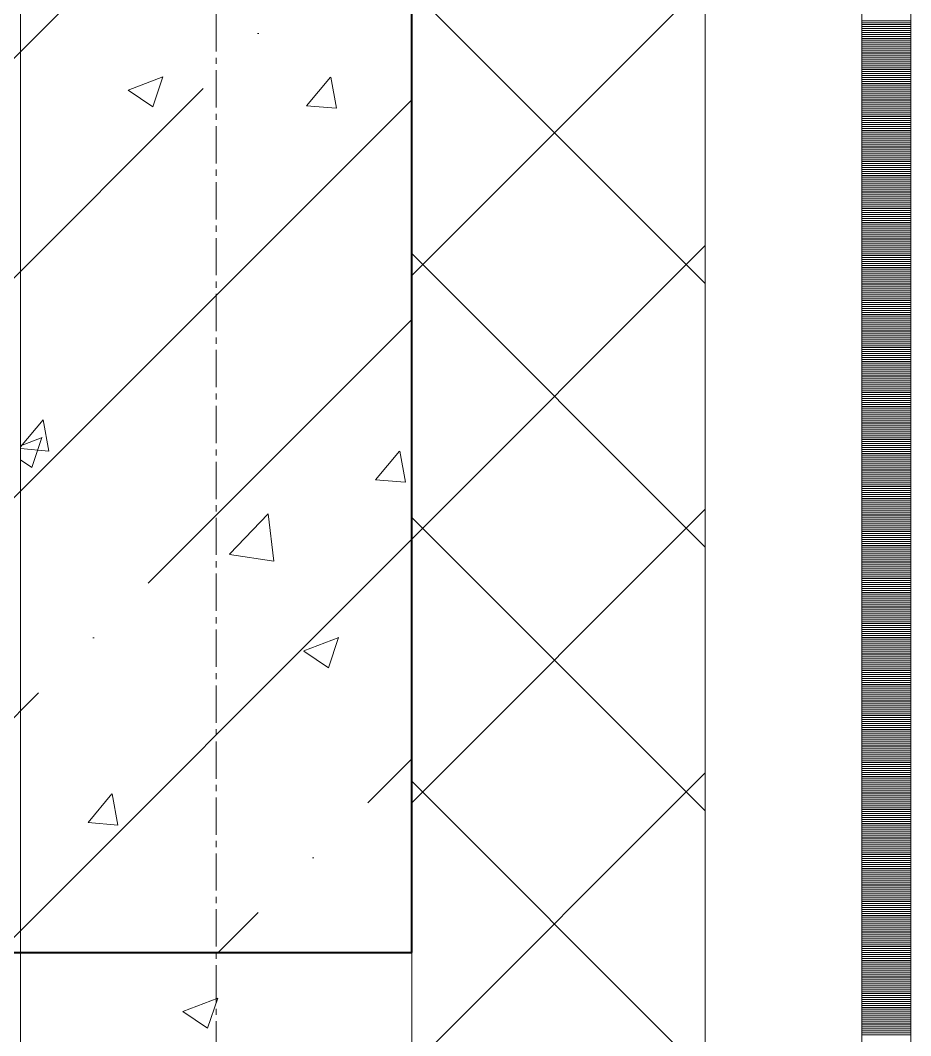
# Model space of a CAD drawing. Header units: millimetres. Extents: x 470010 to 1231400, y -134005 to 421770.
# Drawn here: x 529004 to 529460, y -73078 to -72560 of the extents above; entities that cross this region are included whole.
import ezdxf

# ---------------------------------------------------------------- set-up
doc = ezdxf.new("R2010")
doc.units = ezdxf.units.MM
doc.linetypes.add('CENTER2', pattern=[28.575, 19.05, -3.175, 3.175, -3.175])
doc.linetypes.add('HIDDEN2', pattern=[4.7625, 3.175, -1.5875])
for name, color, linetype, lineweight in [('АР_Колонны', 70, 'Continuous', 30), ('АР_Стены ЖБ', 7, 'Continuous', 35), ('АР_Стены ПЕНОблок', 52, 'Continuous', 20), ('АР_Тонкая', 254, 'Continuous', 5), ('АР_Утеплитель', 31, 'Continuous', 0), ('АР_Штриховка', 8, 'Continuous', 0)]:
    doc.layers.add(name, color=color, linetype=linetype, lineweight=lineweight)
doc.layers.add('АР_Оси_РД_100', color=7, linetype='Continuous', lineweight=0, true_color=0x525252)

msp = doc.modelspace()

# ---------------------------------------------------------------- hatches: boundary and pattern name
at = {"layer": 'АР_Штриховка', "linetype": 'Continuous', "lineweight": 5, "true_color": 0x000000}
h = msp.add_hatch(dxfattribs=at)
h.set_pattern_fill('ANSI35', color=18, scale=25, style=0)
h.set_pattern_definition([(45, (509004.53, -133435.88), (-112.2532, 112.2532), []), (45, (509116.79, -133435.88), (-112.2532, 112.2532), [198.4375, -39.6875, 0, -39.6875])])
h.paths.add_polyline_path([(529204.532, -71835.876), (528984.532, -71835.876), (528984.532, -73035.876), (529204.532, -73035.876)], flags=0)

# ---------------------------------------------------------------- linework, layer by layer
at = {"layer": 'АР_Колонны', "color": 18, "linetype": 'HIDDEN2', "lineweight": 25, "true_color": 0x000000}
for p, q in [((529204.532, -71835.876), (529204.532, -73035.876)), ((529204.532, -73035.876), (528984.532, -73035.876))]:
    msp.add_line(p, q, dxfattribs=at)
at = {"layer": 'АР_Колонны', "color": 18, "linetype": 'Continuous', "lineweight": 30, "true_color": 0x000000}
for p, q in [((529204.532, -73035.876), (529204.532, -71835.876)), ((528984.532, -73035.876), (529204.532, -73035.876))]:
    msp.add_line(p, q, dxfattribs=at)
at = {"layer": 'АР_Оси_РД_100', "linetype": 'CENTER2'}
msp.add_line((529104.533, -97435.876), (529104.533, -61707.197), dxfattribs=at)
at = {"layer": 'АР_Стены ЖБ', "color": 18, "linetype": 'Continuous', "lineweight": 40, "true_color": 0x000000}
for p, q in [((529204.532, -73035.876), (529204.532, -71835.876)), ((528984.532, -73035.876), (529204.532, -73035.876))]:
    msp.add_line(p, q, dxfattribs=at)
at = {"layer": 'АР_Стены ПЕНОблок', "color": 18, "linetype": 'Continuous', "lineweight": 20, "true_color": 0x000000}
for p, q in [((529004.532, -71735.876), (529004.532, -81935.876)), ((529204.532, -81935.876), (529204.532, -71735.876))]:
    msp.add_line(p, q, dxfattribs=at)
at = {"layer": 'АР_Тонкая', "color": 18, "linetype": 'Continuous', "lineweight": 5, "true_color": 0x000000}
for p, q in [((529354.532, -71735.876), (529354.532, -81935.876)), ((529434.532, -81935.876), (529434.532, -71735.876)), ((529434.532, -71735.876), (529434.532, -81935.876)), ((529459.532, -81935.876), (529459.532, -71735.876))]:
    msp.add_line(p, q, dxfattribs=at)
at = {"layer": 'АР_Утеплитель', "color": 18, "linetype": 'Continuous', "lineweight": 0, "true_color": 0x000000}
for p, q in [((529204.532, -71735.876), (529204.532, -81935.876)), ((529354.532, -81935.876), (529354.532, -71735.876))]:
    msp.add_line(p, q, dxfattribs=at)
at = {"layer": 'АР_Штриховка', "color": 18, "linetype": 'Continuous', "lineweight": 0, "true_color": 0x000000}
for p, q in [((529204.532, -72690.019), (529354.532, -72540.019)), ((529354.532, -72694.163), (529204.532, -72544.163)), ((529434.532, -72559.876), (529459.532, -72559.876)), ((529434.532, -72560.876), (529459.532, -72560.876)), ((529434.532, -72561.876), (529459.532, -72561.876)), ((529434.532, -72562.876), (529459.532, -72562.876)), ((529434.532, -72563.876), (529459.532, -72563.876)), ((529434.532, -72564.876), (529459.532, -72564.876)), ((529434.532, -72565.876), (529459.532, -72565.876)), ((529434.532, -72566.876), (529459.532, -72566.876)), ((529434.532, -72567.876), (529459.532, -72567.876)), ((529434.532, -72568.876), (529459.532, -72568.876)), ((529434.532, -72569.876), (529459.532, -72569.876)), ((529434.532, -72570.876), (529459.532, -72570.876)), ((529434.532, -72571.876), (529459.532, -72571.876)), ((529434.532, -72572.876), (529459.532, -72572.876)), ((529434.532, -72573.876), (529459.532, -72573.876)), ((529434.532, -72574.876), (529459.532, -72574.876)), ((529434.532, -72575.876), (529459.532, -72575.876)), ((529434.532, -72576.876), (529459.532, -72576.876)), ((529434.532, -72577.876), (529459.532, -72577.876)), ((529434.532, -72578.876), (529459.532, -72578.876)), ((529434.532, -72579.876), (529459.532, -72579.876)), ((529434.532, -72580.876), (529459.532, -72580.876)), ((529434.532, -72581.876), (529459.532, -72581.876)), ((529434.532, -72582.876), (529459.532, -72582.876)), ((529434.532, -72583.876), (529459.532, -72583.876)), ((529434.532, -72584.876), (529459.532, -72584.876)), ((529059.593, -72595.357), (529077.377, -72588.53)), ((529072.21, -72603.928), (529077.361, -72588.579)), ((529150.79, -72603.286), (529163.035, -72588.693)), ((529166.06, -72604.6), (529163.123, -72588.678)), ((529434.532, -72585.876), (529459.532, -72585.876)), ((529434.532, -72586.876), (529459.532, -72586.876)), ((529434.532, -72587.876), (529459.532, -72587.876)), ((529434.532, -72588.876), (529459.532, -72588.876)), ((529434.532, -72589.876), (529459.532, -72589.876)), ((529059.571, -72595.404), (529072.206, -72603.926)), ((529434.532, -72590.876), (529459.532, -72590.876)), ((529434.532, -72591.876), (529459.532, -72591.876)), ((529434.532, -72592.876), (529459.532, -72592.876)), ((529434.532, -72593.876), (529459.532, -72593.876)), ((529434.532, -72594.876), (529459.532, -72594.876)), ((529434.532, -72595.876), (529459.532, -72595.876)), ((529434.532, -72596.876), (529459.532, -72596.876)), ((529434.532, -72597.876), (529459.532, -72597.876)), ((529434.532, -72598.876), (529459.532, -72598.876)), ((529434.532, -72599.876), (529459.532, -72599.876)), ((529150.79, -72603.287), (529165.972, -72604.616)), ((529434.532, -72600.876), (529459.532, -72600.876)), ((529434.532, -72601.876), (529459.532, -72601.876)), ((529434.532, -72602.876), (529459.532, -72602.876)), ((529434.532, -72603.876), (529459.532, -72603.876)), ((529434.532, -72604.876), (529459.532, -72604.876)), ((529434.532, -72605.876), (529459.532, -72605.876)), ((529434.532, -72606.876), (529459.532, -72606.876)), ((529434.532, -72607.876), (529459.532, -72607.876)), ((529434.532, -72608.876), (529459.532, -72608.876)), ((529434.532, -72609.876), (529459.532, -72609.876)), ((529434.532, -72610.876), (529459.532, -72610.876)), ((529434.532, -72611.876), (529459.532, -72611.876)), ((529434.532, -72612.876), (529459.532, -72612.876)), ((529434.532, -72613.876), (529459.532, -72613.876)), ((529434.532, -72614.876), (529459.532, -72614.876)), ((529434.532, -72615.876), (529459.532, -72615.876)), ((529434.532, -72616.876), (529459.532, -72616.876)), ((529434.532, -72617.876), (529459.532, -72617.876)), ((529434.532, -72618.876), (529459.532, -72618.876)), ((529434.532, -72619.876), (529459.532, -72619.876)), ((529434.532, -72620.876), (529459.532, -72620.876)), ((529434.532, -72621.876), (529459.532, -72621.876)), ((529434.532, -72622.876), (529459.532, -72622.876)), ((529434.532, -72623.876), (529459.532, -72623.876)), ((529434.532, -72624.876), (529459.532, -72624.876)), ((529434.532, -72625.876), (529459.532, -72625.876)), ((529434.532, -72626.876), (529459.532, -72626.876)), ((529434.532, -72627.876), (529459.532, -72627.876)), ((529434.532, -72628.876), (529459.532, -72628.876)), ((529434.532, -72629.876), (529459.532, -72629.876)), ((529434.532, -72630.876), (529459.532, -72630.876)), ((529434.532, -72631.876), (529459.532, -72631.876)), ((529434.532, -72632.876), (529459.532, -72632.876)), ((529434.532, -72633.876), (529459.532, -72633.876)), ((529434.532, -72634.876), (529459.532, -72634.876)), ((529434.532, -72635.876), (529459.532, -72635.876)), ((529434.532, -72636.876), (529459.532, -72636.876)), ((529434.532, -72637.876), (529459.532, -72637.876)), ((529434.532, -72638.876), (529459.532, -72638.876)), ((529434.532, -72639.876), (529459.532, -72639.876)), ((529434.532, -72640.876), (529459.532, -72640.876)), ((529434.532, -72641.876), (529459.532, -72641.876)), ((529434.532, -72642.876), (529459.532, -72642.876)), ((529434.532, -72643.876), (529459.532, -72643.876)), ((529434.532, -72644.876), (529459.532, -72644.876)), ((529434.532, -72645.876), (529459.532, -72645.876)), ((529434.532, -72646.876), (529459.532, -72646.876)), ((529434.532, -72647.876), (529459.532, -72647.876)), ((529434.532, -72648.876), (529459.532, -72648.876)), ((529434.532, -72649.876), (529459.532, -72649.876)), ((529434.532, -72650.876), (529459.532, -72650.876)), ((529434.532, -72651.876), (529459.532, -72651.876)), ((529434.532, -72652.876), (529459.532, -72652.876)), ((529434.532, -72653.876), (529459.532, -72653.876)), ((529434.532, -72654.876), (529459.532, -72654.876)), ((529434.532, -72655.876), (529459.532, -72655.876)), ((529434.532, -72656.876), (529459.532, -72656.876)), ((529434.532, -72657.876), (529459.532, -72657.876)), ((529434.532, -72658.876), (529459.532, -72658.876)), ((529434.532, -72659.876), (529459.532, -72659.876)), ((529434.532, -72660.876), (529459.532, -72660.876)), ((529434.532, -72661.876), (529459.532, -72661.876)), ((529434.532, -72662.876), (529459.532, -72662.876)), ((529434.532, -72663.876), (529459.532, -72663.876)), ((529434.532, -72664.876), (529459.532, -72664.876)), ((529434.532, -72665.876), (529459.532, -72665.876)), ((529434.532, -72666.876), (529459.532, -72666.876)), ((529434.532, -72667.876), (529459.532, -72667.876)), ((529434.532, -72668.876), (529459.532, -72668.876)), ((529434.532, -72669.876), (529459.532, -72669.876)), ((529434.532, -72670.876), (529459.532, -72670.876)), ((529434.532, -72671.876), (529459.532, -72671.876)), ((529434.532, -72672.876), (529459.532, -72672.876)), ((529204.532, -72824.723), (529354.532, -72674.723)), ((529434.532, -72673.876), (529459.532, -72673.876)), ((529434.532, -72674.876), (529459.532, -72674.876)), ((529434.532, -72675.876), (529459.532, -72675.876)), ((529434.532, -72676.876), (529459.532, -72676.876)), ((529434.532, -72677.876), (529459.532, -72677.876)), ((529354.532, -72828.867), (529204.532, -72678.867)), ((529434.532, -72678.876), (529459.532, -72678.876)), ((529434.532, -72679.876), (529459.532, -72679.876)), ((529434.532, -72680.876), (529459.532, -72680.876)), ((529434.532, -72681.876), (529459.532, -72681.876)), ((529434.532, -72682.876), (529459.532, -72682.876)), ((529434.532, -72683.876), (529459.532, -72683.876)), ((529434.532, -72684.876), (529459.532, -72684.876)), ((529434.532, -72685.876), (529459.532, -72685.876)), ((529434.532, -72686.876), (529459.532, -72686.876)), ((529434.532, -72687.876), (529459.532, -72687.876)), ((529434.532, -72688.876), (529459.532, -72688.876)), ((529434.532, -72689.876), (529459.532, -72689.876)), ((529434.532, -72690.876), (529459.532, -72690.876)), ((529434.532, -72691.876), (529459.532, -72691.876)), ((529434.532, -72692.876), (529459.532, -72692.876)), ((529434.532, -72693.876), (529459.532, -72693.876)), ((529434.532, -72694.876), (529459.532, -72694.876)), ((529434.532, -72695.876), (529459.532, -72695.876)), ((529434.532, -72696.876), (529459.532, -72696.876)), ((529434.532, -72697.876), (529459.532, -72697.876)), ((529434.532, -72698.876), (529459.532, -72698.876)), ((529434.532, -72699.876), (529459.532, -72699.876)), ((529434.532, -72700.876), (529459.532, -72700.876)), ((529434.532, -72701.876), (529459.532, -72701.876)), ((529434.532, -72702.876), (529459.532, -72702.876)), ((529434.532, -72703.876), (529459.532, -72703.876)), ((529434.532, -72704.876), (529459.532, -72704.876)), ((529434.532, -72705.876), (529459.532, -72705.876)), ((529434.532, -72706.876), (529459.532, -72706.876)), ((529434.532, -72707.876), (529459.532, -72707.876)), ((529434.532, -72708.876), (529459.532, -72708.876)), ((529434.532, -72709.876), (529459.532, -72709.876)), ((529434.532, -72710.876), (529459.532, -72710.876)), ((529434.532, -72711.876), (529459.532, -72711.876)), ((529434.532, -72712.876), (529459.532, -72712.876)), ((529434.532, -72713.876), (529459.532, -72713.876)), ((529434.532, -72714.876), (529459.532, -72714.876)), ((529434.532, -72715.876), (529459.532, -72715.876)), ((529434.532, -72716.876), (529459.532, -72716.876)), ((529434.532, -72717.876), (529459.532, -72717.876)), ((529434.532, -72718.876), (529459.532, -72718.876)), ((529434.532, -72719.876), (529459.532, -72719.876)), ((529434.532, -72720.876), (529459.532, -72720.876)), ((529434.532, -72721.876), (529459.532, -72721.876)), ((529434.532, -72722.876), (529459.532, -72722.876)), ((529434.532, -72723.876), (529459.532, -72723.876)), ((529434.532, -72724.876), (529459.532, -72724.876)), ((529434.532, -72725.876), (529459.532, -72725.876)), ((529434.532, -72726.876), (529459.532, -72726.876)), ((529434.532, -72727.876), (529459.532, -72727.876)), ((529434.532, -72728.876), (529459.532, -72728.876)), ((529434.532, -72729.876), (529459.532, -72729.876)), ((529434.532, -72730.876), (529459.532, -72730.876)), ((529434.532, -72731.876), (529459.532, -72731.876)), ((529434.532, -72732.876), (529459.532, -72732.876)), ((529434.532, -72733.876), (529459.532, -72733.876)), ((529434.532, -72734.876), (529459.532, -72734.876)), ((529434.532, -72735.876), (529459.532, -72735.876)), ((529434.532, -72736.876), (529459.532, -72736.876)), ((529434.532, -72737.876), (529459.532, -72737.876)), ((529434.532, -72738.876), (529459.532, -72738.876)), ((529434.532, -72739.876), (529459.532, -72739.876)), ((529434.532, -72740.876), (529459.532, -72740.876)), ((529434.532, -72741.876), (529459.532, -72741.876)), ((529434.532, -72742.876), (529459.532, -72742.876)), ((529434.532, -72743.876), (529459.532, -72743.876)), ((529434.532, -72744.876), (529459.532, -72744.876)), ((529434.532, -72745.876), (529459.532, -72745.876)), ((529434.532, -72746.876), (529459.532, -72746.876)), ((529434.532, -72747.876), (529459.532, -72747.876)), ((529434.532, -72748.876), (529459.532, -72748.876)), ((529434.532, -72749.876), (529459.532, -72749.876)), ((529434.532, -72750.876), (529459.532, -72750.876)), ((529434.532, -72751.876), (529459.532, -72751.876)), ((529434.532, -72752.876), (529459.532, -72752.876)), ((529434.532, -72753.876), (529459.532, -72753.876)), ((529434.532, -72754.876), (529459.532, -72754.876)), ((529434.532, -72755.876), (529459.532, -72755.876)), ((529434.532, -72756.876), (529459.532, -72756.876)), ((529434.532, -72757.876), (529459.532, -72757.876)), ((529434.532, -72758.876), (529459.532, -72758.876)), ((529434.532, -72759.876), (529459.532, -72759.876)), ((529434.532, -72760.876), (529459.532, -72760.876)), ((529004.532, -72777.589), (529016.094, -72763.811)), ((529019.119, -72779.717), (529016.182, -72763.796)), ((529434.532, -72761.876), (529459.532, -72761.876)), ((529434.532, -72762.876), (529459.532, -72762.876)), ((529434.532, -72763.876), (529459.532, -72763.876)), ((529434.532, -72764.876), (529459.532, -72764.876)), ((529434.532, -72765.876), (529459.532, -72765.876)), ((529434.532, -72766.876), (529459.532, -72766.876)), ((529434.532, -72767.876), (529459.532, -72767.876)), ((529434.532, -72768.876), (529459.532, -72768.876)), ((529434.532, -72769.876), (529459.532, -72769.876)), ((529434.532, -72770.876), (529459.532, -72770.876)), ((529434.532, -72771.876), (529459.532, -72771.876)), ((529004.532, -72776.957), (529015.575, -72772.718)), ((529010.408, -72788.116), (529015.558, -72772.767)), ((529434.532, -72772.876), (529459.532, -72772.876)), ((529434.532, -72773.876), (529459.532, -72773.876)), ((529434.532, -72774.876), (529459.532, -72774.876)), ((529434.532, -72775.876), (529459.532, -72775.876)), ((529434.532, -72776.876), (529459.532, -72776.876)), ((529004.532, -72778.465), (529019.031, -72779.733)), ((529186.034, -72794.343), (529198.279, -72779.75)), ((529201.303, -72795.656), (529198.366, -72779.735)), ((529434.532, -72777.876), (529459.532, -72777.876)), ((529434.532, -72778.876), (529459.532, -72778.876)), ((529434.532, -72779.876), (529459.532, -72779.876)), ((529434.532, -72780.876), (529459.532, -72780.876)), ((529434.532, -72781.876), (529459.532, -72781.876)), ((529004.532, -72784.154), (529010.403, -72788.114)), ((529434.532, -72782.876), (529459.532, -72782.876)), ((529434.532, -72783.876), (529459.532, -72783.876)), ((529434.532, -72784.876), (529459.532, -72784.876)), ((529434.532, -72785.876), (529459.532, -72785.876)), ((529434.532, -72786.876), (529459.532, -72786.876)), ((529434.532, -72787.876), (529459.532, -72787.876)), ((529434.532, -72788.876), (529459.532, -72788.876)), ((529434.532, -72789.876), (529459.532, -72789.876)), ((529434.532, -72790.876), (529459.532, -72790.876)), ((529434.532, -72791.876), (529459.532, -72791.876)), ((529186.033, -72794.344), (529201.215, -72795.673)), ((529434.532, -72792.876), (529459.532, -72792.876)), ((529434.532, -72793.876), (529459.532, -72793.876)), ((529434.532, -72794.876), (529459.532, -72794.876)), ((529434.532, -72795.876), (529459.532, -72795.876)), ((529434.532, -72796.876), (529459.532, -72796.876)), ((529434.532, -72797.876), (529459.532, -72797.876)), ((529434.532, -72798.876), (529459.532, -72798.876)), ((529434.532, -72799.876), (529459.532, -72799.876)), ((529434.532, -72800.876), (529459.532, -72800.876)), ((529434.532, -72801.876), (529459.532, -72801.876)), ((529434.532, -72802.876), (529459.532, -72802.876)), ((529434.532, -72803.876), (529459.532, -72803.876)), ((529434.532, -72804.876), (529459.532, -72804.876)), ((529434.532, -72805.876), (529459.532, -72805.876)), ((529434.532, -72806.876), (529459.532, -72806.876)), ((529434.532, -72807.876), (529459.532, -72807.876)), ((529111.415, -72832.46), (529131.199, -72811.841)), ((529134.03, -72835.96), (529131.224, -72811.838)), ((529204.532, -72959.427), (529354.532, -72809.427)), ((529434.532, -72808.876), (529459.532, -72808.876)), ((529434.532, -72809.876), (529459.532, -72809.876)), ((529434.532, -72810.876), (529459.532, -72810.876)), ((529434.532, -72811.876), (529459.532, -72811.876)), ((529434.532, -72812.876), (529459.532, -72812.876)), ((529354.532, -72963.57), (529204.532, -72813.57)), ((529434.532, -72813.876), (529459.532, -72813.876)), ((529434.532, -72814.876), (529459.532, -72814.876)), ((529434.532, -72815.876), (529459.532, -72815.876)), ((529434.532, -72816.876), (529459.532, -72816.876)), ((529434.532, -72817.876), (529459.532, -72817.876)), ((529434.532, -72818.876), (529459.532, -72818.876)), ((529434.532, -72819.876), (529459.532, -72819.876)), ((529434.532, -72820.876), (529459.532, -72820.876)), ((529434.532, -72821.876), (529459.532, -72821.876)), ((529434.532, -72822.876), (529459.532, -72822.876)), ((529434.532, -72823.876), (529459.532, -72823.876)), ((529434.532, -72824.876), (529459.532, -72824.876)), ((529434.532, -72825.876), (529459.532, -72825.876)), ((529434.532, -72826.876), (529459.532, -72826.876)), ((529434.532, -72827.876), (529459.532, -72827.876)), ((529434.532, -72828.876), (529459.532, -72828.876)), ((529111.434, -72832.498), (529134.023, -72836.001)), ((529434.532, -72829.876), (529459.532, -72829.876)), ((529434.532, -72830.876), (529459.532, -72830.876)), ((529434.532, -72831.876), (529459.532, -72831.876)), ((529434.532, -72832.876), (529459.532, -72832.876)), ((529434.532, -72833.876), (529459.532, -72833.876)), ((529434.532, -72834.876), (529459.532, -72834.876)), ((529434.532, -72835.876), (529459.532, -72835.876)), ((529434.532, -72836.876), (529459.532, -72836.876)), ((529434.532, -72837.876), (529459.532, -72837.876)), ((529434.532, -72838.876), (529459.532, -72838.876)), ((529434.532, -72839.876), (529459.532, -72839.876)), ((529434.532, -72840.876), (529459.532, -72840.876)), ((529434.532, -72841.876), (529459.532, -72841.876)), ((529434.532, -72842.876), (529459.532, -72842.876)), ((529434.532, -72843.876), (529459.532, -72843.876)), ((529434.532, -72844.876), (529459.532, -72844.876)), ((529434.532, -72845.876), (529459.532, -72845.876)), ((529434.532, -72846.876), (529459.532, -72846.876)), ((529434.532, -72847.876), (529459.532, -72847.876)), ((529434.532, -72848.876), (529459.532, -72848.876)), ((529434.532, -72849.876), (529459.532, -72849.876)), ((529434.532, -72850.876), (529459.532, -72850.876)), ((529434.532, -72851.876), (529459.532, -72851.876)), ((529434.532, -72852.876), (529459.532, -72852.876)), ((529434.532, -72853.876), (529459.532, -72853.876)), ((529434.532, -72854.876), (529459.532, -72854.876)), ((529434.532, -72855.876), (529459.532, -72855.876)), ((529434.532, -72856.876), (529459.532, -72856.876)), ((529434.532, -72857.876), (529459.532, -72857.876)), ((529434.532, -72858.876), (529459.532, -72858.876)), ((529434.532, -72859.876), (529459.532, -72859.876)), ((529434.532, -72860.876), (529459.532, -72860.876)), ((529434.532, -72861.876), (529459.532, -72861.876)), ((529434.532, -72862.876), (529459.532, -72862.876)), ((529434.532, -72863.876), (529459.532, -72863.876)), ((529434.532, -72864.876), (529459.532, -72864.876)), ((529434.532, -72865.876), (529459.532, -72865.876)), ((529434.532, -72866.876), (529459.532, -72866.876)), ((529434.532, -72867.876), (529459.532, -72867.876)), ((529434.532, -72868.876), (529459.532, -72868.876)), ((529434.532, -72869.876), (529459.532, -72869.876)), ((529149.405, -72881.81), (529167.19, -72874.983)), ((529162.023, -72890.381), (529167.173, -72875.032)), ((529434.532, -72870.876), (529459.532, -72870.876)), ((529434.532, -72871.876), (529459.532, -72871.876)), ((529434.532, -72872.876), (529459.532, -72872.876)), ((529434.532, -72873.876), (529459.532, -72873.876)), ((529434.532, -72874.876), (529459.532, -72874.876)), ((529434.532, -72875.876), (529459.532, -72875.876)), ((529434.532, -72876.876), (529459.532, -72876.876)), ((529434.532, -72877.876), (529459.532, -72877.876)), ((529434.532, -72878.876), (529459.532, -72878.876)), ((529434.532, -72879.876), (529459.532, -72879.876)), ((529149.383, -72881.857), (529162.018, -72890.38)), ((529434.532, -72880.876), (529459.532, -72880.876)), ((529434.532, -72881.876), (529459.532, -72881.876)), ((529434.532, -72882.876), (529459.532, -72882.876)), ((529434.532, -72883.876), (529459.532, -72883.876)), ((529434.532, -72884.876), (529459.532, -72884.876)), ((529434.532, -72885.876), (529459.532, -72885.876)), ((529434.532, -72886.876), (529459.532, -72886.876)), ((529434.532, -72887.876), (529459.532, -72887.876)), ((529434.532, -72888.876), (529459.532, -72888.876)), ((529434.532, -72889.876), (529459.532, -72889.876)), ((529434.532, -72890.876), (529459.532, -72890.876)), ((529434.532, -72891.876), (529459.532, -72891.876)), ((529434.532, -72892.876), (529459.532, -72892.876)), ((529434.532, -72893.876), (529459.532, -72893.876)), ((529434.532, -72894.876), (529459.532, -72894.876)), ((529434.532, -72895.876), (529459.532, -72895.876)), ((529434.532, -72896.876), (529459.532, -72896.876)), ((529434.532, -72897.876), (529459.532, -72897.876)), ((529434.532, -72898.876), (529459.532, -72898.876)), ((529434.532, -72899.876), (529459.532, -72899.876)), ((529434.532, -72900.876), (529459.532, -72900.876)), ((529434.532, -72901.876), (529459.532, -72901.876)), ((529434.532, -72902.876), (529459.532, -72902.876)), ((529434.532, -72903.876), (529459.532, -72903.876)), ((529434.532, -72904.876), (529459.532, -72904.876)), ((529434.532, -72905.876), (529459.532, -72905.876)), ((529434.532, -72906.876), (529459.532, -72906.876)), ((529434.532, -72907.876), (529459.532, -72907.876)), ((529434.532, -72908.876), (529459.532, -72908.876)), ((529434.532, -72909.876), (529459.532, -72909.876)), ((529434.532, -72910.876), (529459.532, -72910.876)), ((529434.532, -72911.876), (529459.532, -72911.876)), ((529434.532, -72912.876), (529459.532, -72912.876)), ((529434.532, -72913.876), (529459.532, -72913.876)), ((529434.532, -72914.876), (529459.532, -72914.876)), ((529434.532, -72915.876), (529459.532, -72915.876)), ((529434.532, -72916.876), (529459.532, -72916.876)), ((529434.532, -72917.876), (529459.532, -72917.876)), ((529434.532, -72918.876), (529459.532, -72918.876)), ((529434.532, -72919.876), (529459.532, -72919.876)), ((529434.532, -72920.876), (529459.532, -72920.876)), ((529434.532, -72921.876), (529459.532, -72921.876)), ((529434.532, -72922.876), (529459.532, -72922.876)), ((529434.532, -72923.876), (529459.532, -72923.876)), ((529434.532, -72924.876), (529459.532, -72924.876)), ((529434.532, -72925.876), (529459.532, -72925.876)), ((529434.532, -72926.876), (529459.532, -72926.876)), ((529434.532, -72927.876), (529459.532, -72927.876)), ((529434.532, -72928.876), (529459.532, -72928.876)), ((529434.532, -72929.876), (529459.532, -72929.876)), ((529434.532, -72930.876), (529459.532, -72930.876)), ((529434.532, -72931.876), (529459.532, -72931.876)), ((529434.532, -72932.876), (529459.532, -72932.876)), ((529434.532, -72933.876), (529459.532, -72933.876)), ((529434.532, -72934.876), (529459.532, -72934.876)), ((529434.532, -72935.876), (529459.532, -72935.876)), ((529434.532, -72936.876), (529459.532, -72936.876)), ((529434.532, -72937.876), (529459.532, -72937.876)), ((529434.532, -72938.876), (529459.532, -72938.876)), ((529434.532, -72939.876), (529459.532, -72939.876)), ((529434.532, -72940.876), (529459.532, -72940.876)), ((529434.532, -72941.876), (529459.532, -72941.876)), ((529434.532, -72942.876), (529459.532, -72942.876)), ((529204.532, -73094.131), (529354.532, -72944.131)), ((529434.532, -72943.876), (529459.532, -72943.876)), ((529434.532, -72944.876), (529459.532, -72944.876)), ((529434.532, -72945.876), (529459.532, -72945.876)), ((529434.532, -72946.876), (529459.532, -72946.876)), ((529434.532, -72947.876), (529459.532, -72947.876)), ((529354.532, -73098.274), (529204.532, -72948.274)), ((529434.532, -72948.876), (529459.532, -72948.876)), ((529434.532, -72949.876), (529459.532, -72949.876)), ((529434.532, -72950.876), (529459.532, -72950.876)), ((529434.532, -72951.876), (529459.532, -72951.876)), ((529434.532, -72952.876), (529459.532, -72952.876)), ((529039.092, -72969.461), (529051.337, -72954.868)), ((529054.362, -72970.774), (529051.425, -72954.853)), ((529434.532, -72953.876), (529459.532, -72953.876)), ((529434.532, -72954.876), (529459.532, -72954.876)), ((529434.532, -72955.876), (529459.532, -72955.876)), ((529434.532, -72956.876), (529459.532, -72956.876)), ((529434.532, -72957.876), (529459.532, -72957.876)), ((529434.532, -72958.876), (529459.532, -72958.876)), ((529434.532, -72959.876), (529459.532, -72959.876)), ((529434.532, -72960.876), (529459.532, -72960.876)), ((529434.532, -72961.876), (529459.532, -72961.876)), ((529434.532, -72962.876), (529459.532, -72962.876)), ((529434.532, -72963.876), (529459.532, -72963.876)), ((529434.532, -72964.876), (529459.532, -72964.876)), ((529434.532, -72965.876), (529459.532, -72965.876)), ((529434.532, -72966.876), (529459.532, -72966.876)), ((529434.532, -72967.876), (529459.532, -72967.876)), ((529434.532, -72968.876), (529459.532, -72968.876)), ((529039.092, -72969.462), (529054.274, -72970.79)), ((529434.532, -72969.876), (529459.532, -72969.876)), ((529434.532, -72970.876), (529459.532, -72970.876)), ((529434.532, -72971.876), (529459.532, -72971.876)), ((529434.532, -72972.876), (529459.532, -72972.876)), ((529434.532, -72973.876), (529459.532, -72973.876)), ((529434.532, -72974.876), (529459.532, -72974.876)), ((529434.532, -72975.876), (529459.532, -72975.876)), ((529434.532, -72976.876), (529459.532, -72976.876)), ((529434.532, -72977.876), (529459.532, -72977.876)), ((529434.532, -72978.876), (529459.532, -72978.876)), ((529434.532, -72979.876), (529459.532, -72979.876)), ((529434.532, -72980.876), (529459.532, -72980.876)), ((529434.532, -72981.876), (529459.532, -72981.876)), ((529434.532, -72982.876), (529459.532, -72982.876)), ((529434.532, -72983.876), (529459.532, -72983.876)), ((529434.532, -72984.876), (529459.532, -72984.876)), ((529434.532, -72985.876), (529459.532, -72985.876)), ((529434.532, -72986.876), (529459.532, -72986.876)), ((529434.532, -72987.876), (529459.532, -72987.876)), ((529434.532, -72988.876), (529459.532, -72988.876)), ((529434.532, -72989.876), (529459.532, -72989.876)), ((529434.532, -72990.876), (529459.532, -72990.876)), ((529434.532, -72991.876), (529459.532, -72991.876)), ((529434.532, -72992.876), (529459.532, -72992.876)), ((529434.532, -72993.876), (529459.532, -72993.876)), ((529434.532, -72994.876), (529459.532, -72994.876)), ((529434.532, -72995.876), (529459.532, -72995.876)), ((529434.532, -72996.876), (529459.532, -72996.876)), ((529434.532, -72997.876), (529459.532, -72997.876)), ((529434.532, -72998.876), (529459.532, -72998.876)), ((529434.532, -72999.876), (529459.532, -72999.876)), ((529434.532, -73000.876), (529459.532, -73000.876)), ((529434.532, -73001.876), (529459.532, -73001.876)), ((529434.532, -73002.876), (529459.532, -73002.876)), ((529434.532, -73003.876), (529459.532, -73003.876)), ((529434.532, -73004.876), (529459.532, -73004.876)), ((529434.532, -73005.876), (529459.532, -73005.876)), ((529434.532, -73006.876), (529459.532, -73006.876)), ((529434.532, -73007.876), (529459.532, -73007.876)), ((529434.532, -73008.876), (529459.532, -73008.876)), ((529434.532, -73009.876), (529459.532, -73009.876)), ((529434.532, -73010.876), (529459.532, -73010.876)), ((529434.532, -73011.876), (529459.532, -73011.876)), ((529434.532, -73012.876), (529459.532, -73012.876)), ((529434.532, -73013.876), (529459.532, -73013.876)), ((529434.532, -73014.876), (529459.532, -73014.876)), ((529434.532, -73015.876), (529459.532, -73015.876)), ((529434.532, -73016.876), (529459.532, -73016.876)), ((529434.532, -73017.876), (529459.532, -73017.876)), ((529434.532, -73018.876), (529459.532, -73018.876)), ((529434.532, -73019.876), (529459.532, -73019.876)), ((529434.532, -73020.876), (529459.532, -73020.876)), ((529434.532, -73021.876), (529459.532, -73021.876)), ((529434.532, -73022.876), (529459.532, -73022.876)), ((529434.532, -73023.876), (529459.532, -73023.876)), ((529434.532, -73024.876), (529459.532, -73024.876)), ((529434.532, -73025.876), (529459.532, -73025.876)), ((529434.532, -73026.876), (529459.532, -73026.876)), ((529434.532, -73027.876), (529459.532, -73027.876)), ((529434.532, -73028.876), (529459.532, -73028.876)), ((529434.532, -73029.876), (529459.532, -73029.876)), ((529434.532, -73030.876), (529459.532, -73030.876)), ((529434.532, -73031.876), (529459.532, -73031.876)), ((529434.532, -73032.876), (529459.532, -73032.876)), ((529434.532, -73033.876), (529459.532, -73033.876)), ((529434.532, -73034.876), (529459.532, -73034.876)), ((529434.532, -73035.876), (529459.532, -73035.876)), ((529434.532, -73036.876), (529459.532, -73036.876)), ((529434.532, -73037.876), (529459.532, -73037.876)), ((529434.532, -73038.876), (529459.532, -73038.876)), ((529434.532, -73039.876), (529459.532, -73039.876)), ((529434.532, -73040.876), (529459.532, -73040.876)), ((529434.532, -73041.876), (529459.532, -73041.876)), ((529434.532, -73042.876), (529459.532, -73042.876)), ((529434.532, -73043.876), (529459.532, -73043.876)), ((529434.532, -73044.876), (529459.532, -73044.876)), ((529434.532, -73045.876), (529459.532, -73045.876)), ((529434.532, -73046.876), (529459.532, -73046.876)), ((529434.532, -73047.876), (529459.532, -73047.876)), ((529434.532, -73048.876), (529459.532, -73048.876)), ((529434.532, -73049.876), (529459.532, -73049.876)), ((529434.532, -73050.876), (529459.532, -73050.876)), ((529434.532, -73051.876), (529459.532, -73051.876)), ((529434.532, -73052.876), (529459.532, -73052.876)), ((529434.532, -73053.876), (529459.532, -73053.876)), ((529434.532, -73054.876), (529459.532, -73054.876)), ((529434.532, -73055.876), (529459.532, -73055.876)), ((529434.532, -73056.876), (529459.532, -73056.876)), ((529087.603, -73065.998), (529105.388, -73059.171)), ((529100.221, -73074.569), (529105.371, -73059.22)), ((529434.532, -73057.876), (529459.532, -73057.876)), ((529434.532, -73058.876), (529459.532, -73058.876)), ((529434.532, -73059.876), (529459.532, -73059.876)), ((529434.532, -73060.876), (529459.532, -73060.876)), ((529434.532, -73061.876), (529459.532, -73061.876)), ((529087.581, -73066.045), (529100.216, -73074.568)), ((529434.532, -73062.876), (529459.532, -73062.876)), ((529434.532, -73063.876), (529459.532, -73063.876)), ((529434.532, -73064.876), (529459.532, -73064.876)), ((529434.532, -73065.876), (529459.532, -73065.876)), ((529434.532, -73066.876), (529459.532, -73066.876)), ((529434.532, -73067.876), (529459.532, -73067.876)), ((529434.532, -73068.876), (529459.532, -73068.876)), ((529434.532, -73069.876), (529459.532, -73069.876)), ((529434.532, -73070.876), (529459.532, -73070.876)), ((529434.532, -73071.876), (529459.532, -73071.876)), ((529434.532, -73072.876), (529459.532, -73072.876)), ((529434.532, -73073.876), (529459.532, -73073.876)), ((529434.532, -73074.876), (529459.532, -73074.876)), ((529434.532, -73075.876), (529459.532, -73075.876)), ((529434.532, -73076.876), (529459.532, -73076.876)), ((529434.532, -73077.876), (529459.532, -73077.876))]:
    msp.add_line(p, q, dxfattribs=at)

doc.saveas('drawing.dxf')
